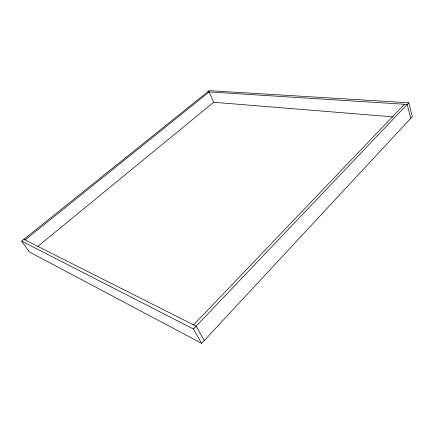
<?xml version="1.0" encoding="UTF-8"?>
<svg xmlns="http://www.w3.org/2000/svg" width="434" height="434" viewBox="0 0 434 434"><rect width="100%" height="100%" fill="white"/><g stroke="black" fill="none" stroke-linecap="round" stroke-linejoin="round"><path stroke-width="0.65" d="M201.647 343.354L412.3 116.632L408.779 102.771L209.199 90.646L21.7 241.103L29.203 251.839L201.647 343.354L193.466 329.021L21.7 241.103M193.466 329.021L408.779 102.771M193.607 324.887L404.439 104.258M37.774 246.425L213.669 102.272L393.171 116.876M25.064 239.953L209.193 91.937L213.669 102.272M207.707 91.845L407.195 104.431L410.743 118.303M23.875 239.356L196.173 326.184L204.284 340.516"/></g></svg>
